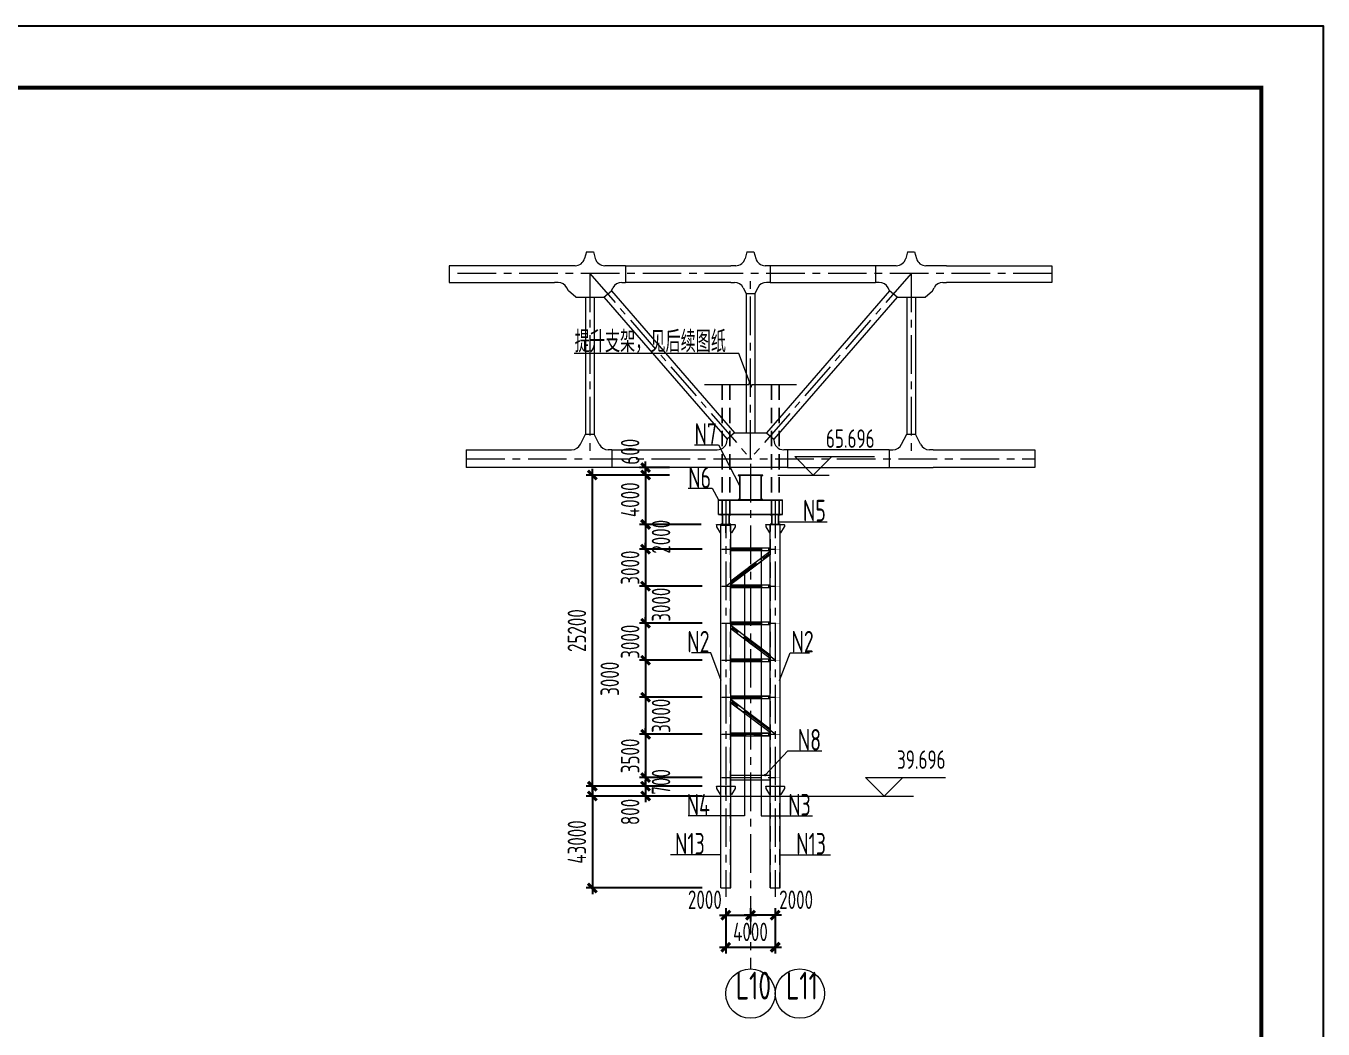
# Model space of a CAD drawing. Extents: x -2876908 to 633791, y -1383861 to 872234.
# Drawn here: x -471054 to -366054, y -1288141 to -1206893 of the extents above; entities that cross this region are included whole.
import ezdxf
from ezdxf.enums import TextEntityAlignment as Align

# ---------------------------------------------------------------- set-up
doc = ezdxf.new("R2010")
doc.units = 0
doc.header["$LTSCALE"] = 5
doc.header["$MEASUREMENT"] = 0
for name, pattern in [('CENTER', [2, 1.25, -0.25, 0.25, -0.25]), ('DASH', [0.35, 0.25, -0.1]), ('DASHED', [0.75, 0.5, -0.25])]:
    doc.linetypes.add(name, pattern=pattern)
doc.layers.get('0').update_dxf_attribs({"linetype": 'CONTINUOUS', "lineweight": 25})
doc.layers.get('DEFPOINTS').update_dxf_attribs({"color": 35, "linetype": 'CONTINUOUS', "lineweight": 13})
for name, color, linetype, lineweight in [('1粗实线', 1, 'CONTINUOUS', 30), ('3中心线', 6, 'CENTER', 18), ('4虚线', 2, 'DASHED', 18), ('5标注', 3, 'CONTINUOUS', 15), ('7边界线', 8, 'CONTINUOUS', 15), ('8轮廓线', 4, 'CONTINUOUS', 15), ('DIM', 3, 'CONTINUOUS', 0), ('HFZT', 5, 'CONTINUOUS', 15), ('REIND', 1, 'CONTINUOUS', 0), ('THIN', 7, 'CONTINUOUS', 0)]:
    doc.layers.add(name, color=color, linetype=linetype, lineweight=lineweight)
doc.layers.add('M_Prof', color=2, linetype='CONTINUOUS')
doc.styles.add('TSSD_Dimension', font='tssdeng.shx', dxfattribs={"width": 0.7, "bigfont": 'hztxt.shx'})
doc.styles.add('TSSD_NORM', font='tssdeng.shx', dxfattribs={"width": 0.7, "bigfont": 'hztxt.shx'})
doc.dimstyles.new('TSSD_100_100', dxfattribs={"dimtxt": 300, "dimasz": 100, "dimexe": 100, "dimexo": 250, "dimgap": 100, "dimtad": 1, "dimdec": 0, "dimzin": 0, "dimdsep": 46, "dimtxsty": 'TSSD_Dimension', "dimblk": 'ARCHTICK', "dimblk1": 'ARCHTICK', "dimblk2": 'ARCHTICK', "dimcen": 0, "dimdle": 100, "dimclrt": 7, "dimadec": 0, "dimazin": 0, "dimtfac": 1, "dimtdec": 0, "dimtix": 1, "dimtmove": 2, "dimatfit": 3, "dimfxl": 1, "dimtolj": 1, "dimtzin": 0, "dimarcsym": 0})

# ---------------------------------------------------------------- blocks, each defined once
blk = doc.blocks.new('施工设计图框')
at = {"color": 7, "linetype": 'Continuous'}
blk.add_lwpolyline([(-395.5, -13.5), (-395.5, 283.5), (24.5, 283.5), (24.5, -13.5), (-395.5, -13.5)], dxfattribs=at)
at = {"layer": '1粗实线', "color": 7, "linetype": 'Continuous', "const_width": 0.6}
blk.add_lwpolyline([(-370.5, -3.5), (-370.5, 273.5), (14.5, 273.5), (14.5, -3.5), (-370.5, -3.5)], dxfattribs=at)
at = {"layer": 'HFZT', "color": 2, "style": 'TSSD_NORM', "width": 0.7}
for tag, height, p in [('比例尺', 2.5, (7.25, 17.5)), ('图号', 2.5, (-20.49, 3.5)), ('日期', 2.5, (7.25, 3.5)), ('图名', 4, (-76.24, 0.75))]:
    blk.add_attdef(tag, text='', height=height, dxfattribs=at).set_placement(p, align=Align.MIDDLE)
blk = doc.blocks.new('LD')
at = {"layer": '3中心线', "ltscale": 500}
for p, q in [((-1150479, 4371), (-1199282, 4371)), ((-1187880, 4371), (-1174880, -10629)), ((-1187880, 4371), (-1187880, -10629)), ((-1174880, -10629), (-1174880, 4371)), ((-1161880, 4371), (-1174880, -10629)), ((-1161880, 4371), (-1161880, -10629)), ((-1197887, -10629), (-1151874, -10629))]:
    blk.add_line(p, q, dxfattribs=at)
at = {"layer": '8轮廓线'}
for p, q in [((-1188165, 6114), (-1188307, 5589)), ((-1188165, 6114), (-1187596, 6114)), ((-1187596, 6114), (-1187455, 5593)), ((-1175165, 6118), (-1175307, 5593)), ((-1175165, 6118), (-1174596, 6118)), ((-1174596, 6118), (-1174454, 5593)), ((-1162165, 6114), (-1162306, 5593)), ((-1162165, 6114), (-1161596, 6114)), ((-1161596, 6114), (-1161454, 5589)), ((-1189079, 4999), (-1199282, 4999)), ((-1199282, 4999), (-1199282, 3649)), ((-1185001, 5003), (-1186682, 5003)), ((-1185001, 5003), (-1176479, 5003)), ((-1185001, 5003), (-1185001, 3653)), ((-1176079, 5003), (-1176479, 5003)), ((-1173282, 5003), (-1173681, 5003)), ((-1164760, 5003), (-1173282, 5003)), ((-1173282, 5003), (-1173282, 3653)), ((-1163078, 5003), (-1164760, 5003)), ((-1164760, 5003), (-1164760, 3653)), ((-1159003, 4999), (-1160681, 4999)), ((-1159003, 4999), (-1150479, 4999)), ((-1150479, 4999), (-1150479, 3649)), ((-1199282, 3649), (-1190758, 3649)), ((-1190458, 3649), (-1190758, 3649)), ((-1189624, 2970), (-1189742, 3206)), ((-1186137, 2970), (-1186016, 3210)), ((-1185301, 3653), (-1185001, 3653)), ((-1176479, 3653), (-1185001, 3653)), ((-1176479, 3653), (-1176179, 3653)), ((-1175463, 3210), (-1175230, 2744)), ((-1174297, 3210), (-1174530, 2744)), ((-1173282, 3653), (-1173582, 3653)), ((-1173282, 3653), (-1164760, 3653)), ((-1164460, 3653), (-1164760, 3653)), ((-1163624, 2970), (-1163744, 3210)), ((-1160137, 2970), (-1160018, 3206)), ((-1159303, 3649), (-1159003, 3649)), ((-1150479, 3649), (-1159003, 3649)), ((-1189019, 2446), (-1189624, 2970)), ((-1189019, 2446), (-1186741, 2446)), ((-1188230, 2446), (-1188230, -8636)), ((-1187530, 2446), (-1187530, -8636)), ((-1186741, 2446), (-1186137, 2970)), ((-1186741, 2446), (-1176774, -9055)), ((-1186137, 2970), (-1176169, -8531)), ((-1175230, 2744), (-1175230, -8531)), ((-1175230, 2744), (-1174530, 2744)), ((-1174530, 2744), (-1174530, -8531)), ((-1163624, 2970), (-1173591, -8531)), ((-1163019, 2446), (-1172987, -9055)), ((-1163019, 2446), (-1163624, 2970)), ((-1163019, 2446), (-1160741, 2446)), ((-1162230, 2446), (-1162230, -8636)), ((-1161530, 2446), (-1161530, -8636)), ((-1160741, 2446), (-1160137, 2970)), ((-1188644, -9463), (-1188230, -8636)), ((-1188230, -8636), (-1187530, -8636)), ((-1187117, -9463), (-1187530, -8636)), ((-1176169, -8531), (-1176774, -9055)), ((-1176774, -9055), (-1176774, -9105)), ((-1176169, -8531), (-1173591, -8531)), ((-1173591, -8531), (-1172987, -9055)), ((-1172987, -9055), (-1172987, -9105)), ((-1162644, -9463), (-1162230, -8636)), ((-1162230, -8636), (-1161530, -8636)), ((-1161117, -9463), (-1161530, -8636)), ((-1197887, -9905), (-1197887, -11353)), ((-1197887, -9905), (-1189659, -9905)), ((-1189659, -9905), (-1189359, -9905)), ((-1186101, -9905), (-1186401, -9905)), ((-1186101, -9905), (-1186101, -11353)), ((-1186101, -9905), (-1177874, -9905)), ((-1177874, -9905), (-1177574, -9905)), ((-1171887, -9905), (-1172187, -9905)), ((-1171887, -9905), (-1171887, -11353)), ((-1163659, -9905), (-1171887, -9905)), ((-1163659, -9905), (-1163359, -9905)), ((-1163659, -9905), (-1163659, -11353)), ((-1160101, -9905), (-1160401, -9905)), ((-1160101, -9905), (-1151874, -9905)), ((-1151874, -9905), (-1151874, -11353)), ((-1186101, -11353), (-1197887, -11353)), ((-1171887, -11353), (-1186101, -11353)), ((-1171887, -11353), (-1160101, -11353)), ((-1151874, -11353), (-1160101, -11353))]:
    blk.add_line(p, q, dxfattribs=at)
for centre, start, end in [((-1189079, 5799), 270, 344.82495), ((-1186682, 5803), 195.17505, 270), ((-1176079, 5803), 270, 344.82495), ((-1173681, 5803), 195.17505, 270), ((-1163078, 5803), 270, 344.82495), ((-1160681, 5799), 195.17505, 270), ((-1190458, 2849), 26.56505, 90), ((-1185301, 2853), 90, 153.43495), ((-1176179, 2853), 26.56505, 90), ((-1173582, 2853), 90, 153.43495), ((-1164460, 2853), 26.56505, 90), ((-1159303, 2849), 90, 153.43495), ((-1177574, -9105), 269.99825, 0), ((-1172187, -9105), 180, 270.00175), ((-1189359, -9105), 270, 333.43495), ((-1186401, -9105), 206.56505, 270), ((-1163359, -9105), 270, 333.43495), ((-1160401, -9105), 206.56505, 270)]:
    blk.add_arc(centre, 800, start, end, dxfattribs=at)
blk = doc.blocks.new('_ArchTick')
at = {"color": 0, "linetype": 'ByBlock', "const_width": 0.5}
blk.add_lwpolyline([(-0.71, -0.71), (0.71, 0.71)], dxfattribs=at)
blk = doc.blocks.new('*D1651')
at = {"layer": 'DEFPOINTS', "color": 0, "transparency": 16777216}
for p in [(-415068, -1269269), (-425205, -1276709), (-415068, -1276709)]:
    blk.add_point(p, dxfattribs=at)
at = {"layer": 'DIM', "color": 0, "lineweight": -2, "transparency": 16777216}
for p, q in [((-416318, -1269269), (-425705, -1269269)), ((-425205, -1268769), (-425205, -1277209)), ((-416318, -1276709), (-425705, -1276709))]:
    blk.add_line(p, q, dxfattribs=at)
at = {"layer": 'DIM', "color": 0, "lineweight": -2, "transparency": 16777216, "xscale": 500, "yscale": 500, "zscale": 500}
for p, rotation in [((-425205, -1269269), 90), ((-425205, -1276709), 270)]:
    blk.add_blockref('_ArchTick', p, dxfattribs=dict(at, rotation=rotation))
at = {"layer": 'DIM', "color": 7, "transparency": 16777216, "insert": (-426455, -1272989), "char_height": 1500, "attachment_point": 5, "rotation": 90, "style": 'TSSD_Dimension'}
blk.add_mtext('\\A1;43000', dxfattribs=at)
blk = doc.blocks.new('*D1652')
at = {"layer": 'DEFPOINTS', "color": 0, "transparency": 16777216}
for p in [(-417701, -1243268), (-420894, -1247268), (-417701, -1247268)]:
    blk.add_point(p, dxfattribs=at)
at = {"layer": 'DIM', "color": 0, "lineweight": -2, "transparency": 16777216}
for p, q in [((-420894, -1242768), (-420894, -1247768)), ((-418951, -1243268), (-421394, -1243268)), ((-418951, -1247268), (-421394, -1247268))]:
    blk.add_line(p, q, dxfattribs=at)
at = {"layer": 'DIM', "color": 0, "lineweight": -2, "transparency": 16777216, "xscale": 500, "yscale": 500, "zscale": 500}
for p, rotation in [((-420894, -1243268), 90), ((-420894, -1247268), 270)]:
    blk.add_blockref('_ArchTick', p, dxfattribs=dict(at, rotation=rotation))
at = {"layer": 'DIM', "color": 7, "transparency": 16777216, "insert": (-422144, -1245268), "char_height": 1500, "attachment_point": 5, "rotation": 90, "style": 'TSSD_Dimension'}
blk.add_mtext('\\A1;4000', dxfattribs=at)
blk = doc.blocks.new('*D1653')
at = {"layer": 'DEFPOINTS', "color": 0, "transparency": 16777216}
for p in [(-415068, -1249268), (-420894, -1252268), (-415068, -1252268)]:
    blk.add_point(p, dxfattribs=at)
at = {"layer": 'DIM', "color": 0, "lineweight": -2, "transparency": 16777216}
for p, q in [((-416318, -1249268), (-421394, -1249268)), ((-420894, -1249268), (-420894, -1248768)), ((-420894, -1249268), (-420894, -1252268)), ((-416318, -1252268), (-421394, -1252268)), ((-420894, -1252268), (-420894, -1252768))]:
    blk.add_line(p, q, dxfattribs=at)
at = {"layer": 'DIM', "color": 0, "lineweight": -2, "transparency": 16777216, "xscale": 500, "yscale": 500, "zscale": 500}
for p, rotation in [((-420894, -1249268), 270), ((-420894, -1252268), 90)]:
    blk.add_blockref('_ArchTick', p, dxfattribs=dict(at, rotation=rotation))
at = {"layer": 'DIM', "color": 7, "transparency": 16777216, "insert": (-422144, -1250768), "char_height": 1500, "attachment_point": 5, "rotation": 90, "style": 'TSSD_Dimension'}
blk.add_mtext('\\A1;3000', dxfattribs=at)
blk = doc.blocks.new('*D1654')
at = {"layer": 'DEFPOINTS', "color": 0, "transparency": 16777216}
for p in [(-415068, -1252268), (-420894, -1255268), (-415068, -1255268)]:
    blk.add_point(p, dxfattribs=at)
at = {"layer": 'DIM', "color": 0, "lineweight": -2, "transparency": 16777216}
for p, q in [((-416318, -1252268), (-421394, -1252268)), ((-420894, -1251768), (-420894, -1255768)), ((-416318, -1255268), (-421394, -1255268))]:
    blk.add_line(p, q, dxfattribs=at)
at = {"layer": 'DIM', "color": 0, "lineweight": -2, "transparency": 16777216, "xscale": 500, "yscale": 500, "zscale": 500}
for p, rotation in [((-420894, -1252268), 90), ((-420894, -1255268), 270)]:
    blk.add_blockref('_ArchTick', p, dxfattribs=dict(at, rotation=rotation))
at = {"layer": 'DIM', "color": 7, "transparency": 16777216, "insert": (-419644, -1253768), "char_height": 1500, "attachment_point": 5, "rotation": 90, "style": 'TSSD_Dimension'}
blk.add_mtext('\\A1;3000', dxfattribs=at)
blk = doc.blocks.new('*D1655')
at = {"layer": 'DEFPOINTS', "color": 0, "transparency": 16777216}
for p in [(-415068, -1255268), (-420894, -1258268), (-415068, -1258268)]:
    blk.add_point(p, dxfattribs=at)
at = {"layer": 'DIM', "color": 0, "lineweight": -2, "transparency": 16777216}
for p, q in [((-416318, -1255268), (-421394, -1255268)), ((-420894, -1255268), (-420894, -1254768)), ((-420894, -1255268), (-420894, -1258268)), ((-416318, -1258268), (-421394, -1258268)), ((-420894, -1258268), (-420894, -1258768))]:
    blk.add_line(p, q, dxfattribs=at)
at = {"layer": 'DIM', "color": 0, "lineweight": -2, "transparency": 16777216, "xscale": 500, "yscale": 500, "zscale": 500}
for p, rotation in [((-420894, -1255268), 270), ((-420894, -1258268), 90)]:
    blk.add_blockref('_ArchTick', p, dxfattribs=dict(at, rotation=rotation))
at = {"layer": 'DIM', "color": 7, "transparency": 16777216, "insert": (-422144, -1256768), "char_height": 1500, "attachment_point": 5, "rotation": 90, "style": 'TSSD_Dimension'}
blk.add_mtext('\\A1;3000', dxfattribs=at)
blk = doc.blocks.new('*D1656')
at = {"layer": 'DEFPOINTS', "color": 0, "transparency": 16777216}
for p in [(-415068, -1258268), (-420894, -1261268), (-415068, -1261268)]:
    blk.add_point(p, dxfattribs=at)
at = {"layer": 'DIM', "color": 0, "lineweight": -2, "transparency": 16777216}
for p, q in [((-420894, -1257768), (-420894, -1261768)), ((-416318, -1258268), (-421394, -1258268)), ((-416318, -1261268), (-421394, -1261268))]:
    blk.add_line(p, q, dxfattribs=at)
at = {"layer": 'DIM', "color": 0, "lineweight": -2, "transparency": 16777216, "xscale": 500, "yscale": 500, "zscale": 500}
for p, rotation in [((-420894, -1258268), 90), ((-420894, -1261268), 270)]:
    blk.add_blockref('_ArchTick', p, dxfattribs=dict(at, rotation=rotation))
at = {"layer": 'DIM', "color": 7, "transparency": 16777216, "insert": (-423794, -1259768), "char_height": 1500, "attachment_point": 5, "rotation": 90, "style": 'TSSD_Dimension'}
blk.add_mtext('\\A1;3000', dxfattribs=at)
blk = doc.blocks.new('*D1657')
at = {"layer": 'DEFPOINTS', "color": 0, "transparency": 16777216}
for p in [(-415068, -1261268), (-420894, -1264268), (-415068, -1264268)]:
    blk.add_point(p, dxfattribs=at)
at = {"layer": 'DIM', "color": 0, "lineweight": -2, "transparency": 16777216}
for p, q in [((-420894, -1260768), (-420894, -1264768)), ((-416318, -1261268), (-421394, -1261268)), ((-416318, -1264268), (-421394, -1264268))]:
    blk.add_line(p, q, dxfattribs=at)
at = {"layer": 'DIM', "color": 0, "lineweight": -2, "transparency": 16777216, "xscale": 500, "yscale": 500, "zscale": 500}
for p, rotation in [((-420894, -1261268), 90), ((-420894, -1264268), 270)]:
    blk.add_blockref('_ArchTick', p, dxfattribs=dict(at, rotation=rotation))
at = {"layer": 'DIM', "color": 7, "transparency": 16777216, "insert": (-419644, -1262768), "char_height": 1500, "attachment_point": 5, "rotation": 90, "style": 'TSSD_Dimension'}
blk.add_mtext('\\A1;3000', dxfattribs=at)
blk = doc.blocks.new('*D1658')
at = {"layer": 'DEFPOINTS', "color": 0, "transparency": 16777216}
for p in [(-415068, -1264268), (-420894, -1267768), (-415068, -1267768)]:
    blk.add_point(p, dxfattribs=at)
at = {"layer": 'DIM', "color": 0, "lineweight": -2, "transparency": 16777216}
for p, q in [((-420894, -1264268), (-420894, -1263768)), ((-416318, -1264268), (-421394, -1264268)), ((-420894, -1264268), (-420894, -1267768)), ((-416318, -1267768), (-421394, -1267768)), ((-420894, -1267768), (-420894, -1268268))]:
    blk.add_line(p, q, dxfattribs=at)
at = {"layer": 'DIM', "color": 0, "lineweight": -2, "transparency": 16777216, "xscale": 500, "yscale": 500, "zscale": 500}
for p, rotation in [((-420894, -1264268), 270), ((-420894, -1267768), 90)]:
    blk.add_blockref('_ArchTick', p, dxfattribs=dict(at, rotation=rotation))
at = {"layer": 'DIM', "color": 7, "transparency": 16777216, "insert": (-422144, -1266018), "char_height": 1500, "attachment_point": 5, "rotation": 90, "style": 'TSSD_Dimension'}
blk.add_mtext('\\A1;3500', dxfattribs=at)
blk = doc.blocks.new('*D1659')
at = {"layer": 'DEFPOINTS', "color": 0, "transparency": 16777216}
for p in [(-415068, -1267768), (-420894, -1268468), (-415068, -1268468)]:
    blk.add_point(p, dxfattribs=at)
at = {"layer": 'DIM', "color": 0, "lineweight": -2, "transparency": 16777216}
for p, q in [((-420894, -1267768), (-420894, -1267268)), ((-416318, -1267768), (-421394, -1267768)), ((-420894, -1267768), (-420894, -1268468)), ((-416318, -1268468), (-421394, -1268468)), ((-420894, -1268468), (-420894, -1268968))]:
    blk.add_line(p, q, dxfattribs=at)
at = {"layer": 'DIM', "color": 0, "lineweight": -2, "transparency": 16777216, "xscale": 500, "yscale": 500, "zscale": 500}
for p, rotation in [((-420894, -1267768), 270), ((-420894, -1268468), 90)]:
    blk.add_blockref('_ArchTick', p, dxfattribs=dict(at, rotation=rotation))
at = {"layer": 'DIM', "color": 7, "transparency": 16777216, "insert": (-419644, -1268118), "char_height": 1500, "attachment_point": 5, "rotation": 90, "style": 'TSSD_Dimension'}
blk.add_mtext('\\A1;700', dxfattribs=at)
blk = doc.blocks.new('*D1660')
at = {"layer": 'DEFPOINTS', "color": 0, "transparency": 16777216}
for p in [(-420894, -1269268), (-415068, -1268468), (-415068, -1269268)]:
    blk.add_point(p, dxfattribs=at)
at = {"layer": 'DIM', "color": 0, "lineweight": -2, "transparency": 16777216}
for p, q in [((-420894, -1268468), (-420894, -1267968)), ((-416318, -1268468), (-421394, -1268468)), ((-416318, -1269268), (-421394, -1269268)), ((-420894, -1268468), (-420894, -1269268)), ((-420894, -1269268), (-420894, -1269768))]:
    blk.add_line(p, q, dxfattribs=at)
at = {"layer": 'DIM', "color": 0, "lineweight": -2, "transparency": 16777216, "xscale": 500, "yscale": 500, "zscale": 500}
for p, rotation in [((-420894, -1268468), 270), ((-420894, -1269268), 90)]:
    blk.add_blockref('_ArchTick', p, dxfattribs=dict(at, rotation=rotation))
at = {"layer": 'DIM', "color": 7, "transparency": 16777216, "insert": (-422144, -1270558), "char_height": 1500, "attachment_point": 5, "rotation": 90, "style": 'TSSD_Dimension'}
blk.add_mtext('\\A1;800', dxfattribs=at)
blk = doc.blocks.new('*D1661')
at = {"layer": 'DEFPOINTS', "color": 0, "transparency": 16777216}
for p in [(-420894, -1242668), (-417701, -1242668), (-417701, -1243268)]:
    blk.add_point(p, dxfattribs=at)
at = {"layer": 'DIM', "color": 0, "lineweight": -2, "transparency": 16777216}
for p, q in [((-418951, -1242668), (-421394, -1242668)), ((-420894, -1242668), (-420894, -1242168)), ((-420894, -1243268), (-420894, -1242668)), ((-418951, -1243268), (-421394, -1243268)), ((-420894, -1243268), (-420894, -1243768))]:
    blk.add_line(p, q, dxfattribs=at)
at = {"layer": 'DIM', "color": 0, "lineweight": -2, "transparency": 16777216, "xscale": 500, "yscale": 500, "zscale": 500}
for p, rotation in [((-420894, -1242668), 270), ((-420894, -1243268), 90)]:
    blk.add_blockref('_ArchTick', p, dxfattribs=dict(at, rotation=rotation))
at = {"layer": 'DIM', "color": 7, "transparency": 16777216, "insert": (-422144, -1241378), "char_height": 1500, "attachment_point": 5, "rotation": 90, "style": 'TSSD_Dimension'}
blk.add_mtext('\\A1;600', dxfattribs=at)
blk = doc.blocks.new('*D1662')
at = {"layer": 'DEFPOINTS', "color": 0, "transparency": 16777216}
for p in [(-425205, -1243268), (-417701, -1243268), (-417701, -1268468)]:
    blk.add_point(p, dxfattribs=at)
at = {"layer": 'DIM', "color": 0, "lineweight": -2, "transparency": 16777216}
for p, q in [((-425205, -1268968), (-425205, -1242768)), ((-418951, -1243268), (-425705, -1243268)), ((-418951, -1268468), (-425705, -1268468))]:
    blk.add_line(p, q, dxfattribs=at)
at = {"layer": 'DIM', "color": 0, "lineweight": -2, "transparency": 16777216, "xscale": 500, "yscale": 500, "zscale": 500}
for p, rotation in [((-425205, -1243268), 90), ((-425205, -1268468), 270)]:
    blk.add_blockref('_ArchTick', p, dxfattribs=dict(at, rotation=rotation))
at = {"layer": 'DIM', "color": 7, "transparency": 16777216, "insert": (-426455, -1255868), "char_height": 1500, "attachment_point": 5, "rotation": 90, "style": 'TSSD_Dimension'}
blk.add_mtext('\\A1;25200', dxfattribs=at)
blk = doc.blocks.new('*D1663')
at = {"layer": 'DEFPOINTS', "color": 0, "transparency": 16777216}
for p in [(-414403, -1277109), (-412403, -1277109), (-412403, -1278916)]:
    blk.add_point(p, dxfattribs=at)
at = {"layer": 'DIM', "color": 0, "lineweight": -2, "transparency": 16777216}
for p, q in [((-414403, -1278359), (-414403, -1279416)), ((-412403, -1278359), (-412403, -1279416)), ((-414903, -1278916), (-411903, -1278916))]:
    blk.add_line(p, q, dxfattribs=at)
at = {"layer": 'DIM', "color": 0, "lineweight": -2, "transparency": 16777216, "xscale": 500, "yscale": 500, "zscale": 500, "rotation": 180}
blk.add_blockref('_ArchTick', (-414403, -1278916), dxfattribs=at)
at = {"layer": 'DIM', "color": 0, "lineweight": -2, "transparency": 16777216, "xscale": 500, "yscale": 500, "zscale": 500}
blk.add_blockref('_ArchTick', (-412403, -1278916), dxfattribs=at)
at = {"layer": 'DIM', "color": 7, "transparency": 16777216, "insert": (-416097, -1277666), "char_height": 1500, "attachment_point": 5, "style": 'TSSD_Dimension'}
blk.add_mtext('\\A1;2000', dxfattribs=at)
blk = doc.blocks.new('*D1664')
at = {"layer": 'DEFPOINTS', "color": 0, "transparency": 16777216}
for p in [(-412403, -1277109), (-410403, -1277109), (-412403, -1278916)]:
    blk.add_point(p, dxfattribs=at)
at = {"layer": 'DIM', "color": 0, "lineweight": -2, "transparency": 16777216}
for p, q in [((-412403, -1278359), (-412403, -1279416)), ((-410403, -1278359), (-410403, -1279416)), ((-409903, -1278916), (-412903, -1278916))]:
    blk.add_line(p, q, dxfattribs=at)
at = {"layer": 'DIM', "color": 0, "lineweight": -2, "transparency": 16777216, "xscale": 500, "yscale": 500, "zscale": 500, "rotation": 180}
blk.add_blockref('_ArchTick', (-412403, -1278916), dxfattribs=at)
at = {"layer": 'DIM', "color": 0, "lineweight": -2, "transparency": 16777216, "xscale": 500, "yscale": 500, "zscale": 500}
blk.add_blockref('_ArchTick', (-410403, -1278916), dxfattribs=at)
at = {"layer": 'DIM', "color": 7, "transparency": 16777216, "insert": (-408709, -1277666), "char_height": 1500, "attachment_point": 5, "style": 'TSSD_Dimension'}
blk.add_mtext('\\A1;2000', dxfattribs=at)
blk = doc.blocks.new('*D1665')
at = {"layer": 'DEFPOINTS', "color": 0, "transparency": 16777216}
for p in [(-414403, -1277109), (-410403, -1277109), (-410403, -1281518)]:
    blk.add_point(p, dxfattribs=at)
at = {"layer": 'DIM', "color": 0, "lineweight": -2, "transparency": 16777216}
for p, q in [((-414403, -1278359), (-414403, -1282018)), ((-410403, -1278359), (-410403, -1282018)), ((-414903, -1281518), (-409903, -1281518))]:
    blk.add_line(p, q, dxfattribs=at)
at = {"layer": 'DIM', "color": 0, "lineweight": -2, "transparency": 16777216, "xscale": 500, "yscale": 500, "zscale": 500, "rotation": 180}
blk.add_blockref('_ArchTick', (-414403, -1281518), dxfattribs=at)
at = {"layer": 'DIM', "color": 0, "lineweight": -2, "transparency": 16777216, "xscale": 500, "yscale": 500, "zscale": 500}
blk.add_blockref('_ArchTick', (-410403, -1281518), dxfattribs=at)
at = {"layer": 'DIM', "color": 7, "transparency": 16777216, "insert": (-412403, -1280268), "char_height": 1500, "attachment_point": 5, "style": 'TSSD_Dimension'}
blk.add_mtext('\\A1;4000', dxfattribs=at)
blk = doc.blocks.new('*D1650')
at = {"layer": 'DEFPOINTS', "color": 0, "transparency": 16777216}
for p in [(-415153, -1247268), (-420894, -1249268), (-415068, -1249268)]:
    blk.add_point(p, dxfattribs=at)
at = {"layer": 'DIM', "color": 0, "lineweight": -2, "transparency": 16777216}
for p, q in [((-416403, -1247268), (-421394, -1247268)), ((-420894, -1246768), (-420894, -1249768)), ((-416318, -1249268), (-421394, -1249268))]:
    blk.add_line(p, q, dxfattribs=at)
at = {"layer": 'DIM', "color": 0, "lineweight": -2, "transparency": 16777216, "xscale": 500, "yscale": 500, "zscale": 500}
for p, rotation in [((-420894, -1247268), 90), ((-420894, -1249268), 270)]:
    blk.add_blockref('_ArchTick', p, dxfattribs=dict(at, rotation=rotation))
at = {"layer": 'DIM', "color": 7, "transparency": 16777216, "insert": (-419644, -1248268), "char_height": 1500, "attachment_point": 5, "rotation": 90, "style": 'TSSD_Dimension'}
blk.add_mtext('\\A1;2000', dxfattribs=at)

msp = doc.modelspace()

# ---------------------------------------------------------------- linework, layer by layer
at = {"layer": '3中心线', "ltscale": 500}
for p, q in [((-412403.134, -1242364.226), (-412403.134, -1283271.326)), ((-414403.134, -1245268.226), (-414403.134, -1277437.206)), ((-410403.134, -1245268.226), (-410403.134, -1277437.206)), ((-414718.134, -1249268.226), (-410088.134, -1249268.226)), ((-414403.134, -1252268.226), (-410403.134, -1249268.226)), ((-414718.134, -1252268.226), (-410088.134, -1252268.226)), ((-414718.134, -1255268.226), (-410088.134, -1255268.226)), ((-410403.134, -1258268.226), (-414403.134, -1255268.226)), ((-414718.134, -1258268.226), (-410088.134, -1258268.226)), ((-414718.134, -1261268.226), (-410088.134, -1261268.226)), ((-410403.134, -1264268.226), (-414403.134, -1261268.226)), ((-414718.134, -1264268.226), (-410088.134, -1264268.226)), ((-414718.134, -1267767.908), (-410088.134, -1267767.908))]:
    msp.add_line(p, q, dxfattribs=at)
at = {"layer": '4虚线', "ltscale": 500}
for p, q in [((-414718.134, -1235940.079), (-414718.134, -1246468.226)), ((-414708.134, -1235940.079), (-414708.134, -1246468.226)), ((-414098.134, -1235940.079), (-414098.134, -1246468.226)), ((-414088.134, -1235940.079), (-414088.134, -1246468.226)), ((-410718.134, -1235940.079), (-410718.134, -1246438.226)), ((-410708.134, -1235940.079), (-410708.134, -1246438.226)), ((-410098.134, -1235940.079), (-410098.134, -1246438.226)), ((-410088.134, -1235940.079), (-410088.134, -1246438.226)), ((-414793.134, -1268467.908), (-414793.134, -1247298.226)), ((-414013.134, -1268467.908), (-414013.134, -1247298.226)), ((-410793.134, -1268467.908), (-410793.134, -1247298.226)), ((-410013.134, -1268467.908), (-410013.134, -1247298.226)), ((-414003.134, -1249164.726), (-410803.134, -1249164.726)), ((-414003.134, -1249371.726), (-410803.134, -1249371.726)), ((-414003.134, -1251838.851), (-410803.134, -1249438.851)), ((-414003.134, -1252097.601), (-410803.134, -1249697.601)), ((-414003.134, -1252164.726), (-410803.134, -1252164.726)), ((-414003.134, -1252371.726), (-410803.134, -1252371.726)), ((-414003.134, -1255164.726), (-410803.134, -1255164.726)), ((-414003.134, -1255371.726), (-410803.134, -1255371.726)), ((-414003.134, -1255438.851), (-410803.134, -1257838.851)), ((-414003.134, -1255697.601), (-410803.134, -1258097.601)), ((-414003.134, -1258164.726), (-410803.134, -1258164.726)), ((-414003.134, -1258371.726), (-410803.134, -1258371.726)), ((-414003.134, -1261164.726), (-410803.134, -1261164.726)), ((-414003.134, -1261371.726), (-410803.134, -1261371.726)), ((-414003.134, -1261438.851), (-410803.134, -1263838.851)), ((-414003.134, -1261697.601), (-410803.134, -1264097.601)), ((-414003.134, -1264164.726), (-410803.134, -1264164.726)), ((-414003.134, -1264371.726), (-410803.134, -1264371.726)), ((-414791.134, -1276708.564), (-414791.134, -1268497.908)), ((-414015.134, -1276708.564), (-414015.134, -1268497.908)), ((-410791.134, -1276708.564), (-410791.134, -1268497.908)), ((-410015.134, -1276708.564), (-410015.134, -1268497.908))]:
    msp.add_line(p, q, dxfattribs=at)
at = {"layer": '5标注'}
for p, q in [((-413358.453, -1233423.033), (-426687.703, -1233423.033)), ((-412403.134, -1235940.079), (-413358.453, -1233423.033)), ((-416928.378, -1240818.86), (-414984.336, -1240818.86)), ((-414984.336, -1240818.86), (-413303.134, -1244119.467)), ((-417444.464, -1244338.84), (-415500.422, -1244338.84)), ((-415500.422, -1244338.84), (-415003.134, -1245268.226)), ((-410103.134, -1247056.103), (-406200.702, -1247056.103)), ((-410043.134, -1259903.482), (-409196.039, -1257671.846)), ((-409196.039, -1257671.846), (-407627.962, -1257671.846)), ((-411211.381, -1267567.908), (-409371.472, -1265618.731)), ((-409371.472, -1265618.731), (-406618.455, -1265618.731)), ((-414803.134, -1274036.657), (-418870.481, -1274036.657)), ((-410003.134, -1274036.657), (-405935.787, -1274036.657))]:
    msp.add_line(p, q, dxfattribs=at)
at = {"layer": '5标注', "linetype": 'DASH', "ltscale": 100, "const_width": 30, "flags": 128}
for points in [[(-414803.134, -1249268.226), (-414003.134, -1249268.226)], [(-410803.134, -1249268.226), (-410003.134, -1249268.226)], [(-414803.134, -1252268.226), (-414003.134, -1252268.226)], [(-410803.134, -1252268.226), (-410003.134, -1252268.226)], [(-414803.134, -1255268.226), (-414003.134, -1255268.226)], [(-410803.134, -1255268.226), (-410003.134, -1255268.226)], [(-414803.134, -1258268.226), (-414003.134, -1258268.226)], [(-410803.134, -1258268.226), (-410003.134, -1258268.226)], [(-414803.134, -1261268.226), (-414003.134, -1261268.226)], [(-410803.134, -1261268.226), (-410003.134, -1261268.226)], [(-414803.134, -1264268.226), (-414003.134, -1264268.226)], [(-410803.134, -1264268.226), (-410003.134, -1264268.226)], [(-414803.134, -1267767.908), (-414003.134, -1267767.908)], [(-410803.134, -1267767.908), (-410003.134, -1267767.908)]]:
    msp.add_lwpolyline(points, dxfattribs=at)
at = {"layer": '5标注'}
for points in [[(-411538.382, -1249268.226), (-411538.382, -1270882.232), (-407395.621, -1270882.232)], [(-412874.338, -1251121.63), (-412874.338, -1270882.232), (-417440.439, -1270882.232)], [(-414763.134, -1259903.482), (-415610.229, -1257671.846), (-417178.306, -1257671.846)]]:
    msp.add_lwpolyline(points, dxfattribs=at)
for centre in [(-412403.134, -1285271.326), (-408403.134, -1285271.326)]:
    msp.add_circle(centre, 2000, dxfattribs=at)
at = {"layer": '7边界线'}
msp.add_line((-423756.927, -1269268.226), (-399210.247, -1269268.226), dxfattribs=at)
at = {"layer": '8轮廓线'}
for p, q in [((-415003.134, -1246468.226), (-415003.134, -1245268.226)), ((-415003.134, -1245268.226), (-409803.134, -1245268.226)), ((-415003.134, -1245298.226), (-409803.134, -1245298.226)), ((-409803.134, -1246468.226), (-409803.134, -1245268.226)), ((-415153.134, -1247298.226), (-415153.134, -1247268.226)), ((-415153.134, -1247268.226), (-413653.134, -1247268.226)), ((-413653.134, -1247298.226), (-415153.134, -1247298.226)), ((-415153.134, -1247298.226), (-415153.134, -1247468.226)), ((-415003.134, -1246438.226), (-409803.134, -1246438.226)), ((-415003.134, -1246468.226), (-409803.134, -1246468.226)), ((-414803.134, -1268467.908), (-414803.134, -1247298.226)), ((-414413.134, -1247298.226), (-414413.134, -1247948.226)), ((-414393.134, -1247298.226), (-414393.134, -1247948.226)), ((-414003.134, -1268467.908), (-414003.134, -1247298.226)), ((-413653.134, -1247298.226), (-413653.134, -1247268.226)), ((-413653.134, -1247298.226), (-413653.134, -1247468.226)), ((-413653.134, -1247298.226), (-413653.134, -1247468.226)), ((-411153.134, -1247298.226), (-411153.134, -1247268.226)), ((-411153.134, -1247268.226), (-409653.134, -1247268.226)), ((-409653.134, -1247298.226), (-411153.134, -1247298.226)), ((-411153.134, -1247298.226), (-411153.134, -1247468.226)), ((-410803.134, -1268467.908), (-410803.134, -1247298.226)), ((-410413.134, -1247298.226), (-410413.134, -1247948.226)), ((-410393.134, -1247298.226), (-410393.134, -1247948.226)), ((-410003.134, -1268467.908), (-410003.134, -1247298.226)), ((-409653.134, -1247298.226), (-409653.134, -1247268.226)), ((-409653.134, -1247298.226), (-409653.134, -1247468.226)), ((-409653.134, -1247298.226), (-409653.134, -1247468.226)), ((-415153.134, -1247468.226), (-414853.134, -1247948.226)), ((-414853.134, -1247948.226), (-414803.134, -1247948.226)), ((-414393.134, -1247948.226), (-414413.134, -1247948.226)), ((-413953.134, -1247948.226), (-414003.134, -1247948.226)), ((-413653.134, -1247468.226), (-413953.134, -1247948.226)), ((-411153.134, -1247468.226), (-410853.134, -1247948.226)), ((-410853.134, -1247948.226), (-410803.134, -1247948.226)), ((-410393.134, -1247948.226), (-410413.134, -1247948.226)), ((-409953.134, -1247948.226), (-410003.134, -1247948.226)), ((-409953.134, -1247948.226), (-409653.134, -1247468.226)), ((-414003.134, -1249158.726), (-410803.134, -1249158.726)), ((-414003.134, -1249377.726), (-410803.134, -1249377.726)), ((-414003.134, -1251831.351), (-410803.134, -1249431.351)), ((-414003.134, -1252105.101), (-410803.134, -1249705.101)), ((-414003.134, -1252158.726), (-410803.134, -1252158.726)), ((-414003.134, -1252377.726), (-410803.134, -1252377.726)), ((-414003.134, -1255158.726), (-410803.134, -1255158.726)), ((-414003.134, -1255377.726), (-410803.134, -1255377.726)), ((-414003.134, -1255431.351), (-410803.134, -1257831.351)), ((-414003.134, -1255705.101), (-410803.134, -1258105.101)), ((-414003.134, -1258158.726), (-410803.134, -1258158.726)), ((-414003.134, -1258377.726), (-410803.134, -1258377.726)), ((-414003.134, -1261158.726), (-410803.134, -1261158.726)), ((-414003.134, -1261377.726), (-410803.134, -1261377.726)), ((-414003.134, -1261431.351), (-410803.134, -1263831.351)), ((-414003.134, -1261705.101), (-410803.134, -1264105.101)), ((-414003.134, -1264158.726), (-410803.134, -1264158.726)), ((-414003.134, -1264377.726), (-410803.134, -1264377.726)), ((-414003.134, -1267567.908), (-410803.134, -1267567.908)), ((-414003.134, -1267588.908), (-410803.134, -1267588.908)), ((-414003.134, -1267946.908), (-410803.134, -1267946.908)), ((-414003.134, -1267967.908), (-410803.134, -1267967.908)), ((-415153.134, -1268497.908), (-415153.134, -1268467.908)), ((-415153.134, -1268467.908), (-413653.134, -1268467.908)), ((-413653.134, -1268497.908), (-415153.134, -1268497.908)), ((-415153.134, -1268497.908), (-415153.134, -1268667.908)), ((-415153.134, -1268667.908), (-414853.134, -1269147.908)), ((-414853.134, -1269147.908), (-414803.134, -1269147.908)), ((-414803.134, -1276708.564), (-414803.134, -1268497.908)), ((-414413.134, -1268497.908), (-414413.134, -1269147.908)), ((-414393.134, -1269147.908), (-414413.134, -1269147.908)), ((-414393.134, -1268497.908), (-414393.134, -1269147.908)), ((-414003.134, -1276708.564), (-414003.134, -1268497.908)), ((-413937.43, -1269147.908), (-414003.134, -1269147.908)), ((-413653.134, -1268667.908), (-413937.43, -1269147.908)), ((-413653.134, -1268497.908), (-413653.134, -1268467.908)), ((-413653.134, -1268497.908), (-413653.134, -1268667.908)), ((-411153.134, -1268497.908), (-411153.134, -1268467.908)), ((-411153.134, -1268467.908), (-409653.134, -1268467.908)), ((-409653.134, -1268497.908), (-411153.134, -1268497.908)), ((-411153.134, -1268497.908), (-411153.134, -1268667.908)), ((-411153.134, -1268667.908), (-410853.134, -1269147.908)), ((-410853.134, -1269147.908), (-410803.134, -1269147.908)), ((-410803.134, -1276708.564), (-410803.134, -1268497.908)), ((-410413.134, -1268497.908), (-410413.134, -1269147.908)), ((-410393.134, -1269147.908), (-410413.134, -1269147.908)), ((-410393.134, -1268497.908), (-410393.134, -1269147.908)), ((-410003.134, -1276708.564), (-410003.134, -1268497.908)), ((-409937.43, -1269147.908), (-410003.134, -1269147.908)), ((-409653.134, -1268667.908), (-409937.43, -1269147.908)), ((-409653.134, -1268497.908), (-409653.134, -1268467.908)), ((-409653.134, -1268497.908), (-409653.134, -1268667.908)), ((-414803.134, -1276708.564), (-414003.134, -1276708.564)), ((-410803.134, -1276708.564), (-410003.134, -1276708.564))]:
    msp.add_line(p, q, dxfattribs=at)
for points in [[(-413403.134, -1245268.226), (-411403.134, -1245268.226), (-411403.134, -1245238.226), (-411503.134, -1245238.226), (-411503.134, -1243298.226), (-411403.134, -1243298.226), (-411403.134, -1243268.226), (-413403.134, -1243268.226), (-413403.134, -1243298.226), (-413303.134, -1243298.226), (-413303.134, -1245238.226), (-413403.134, -1245238.226)], [(-413403.134, -1245268.226), (-411403.134, -1245268.226), (-411403.134, -1245238.226), (-411503.134, -1245238.226), (-411503.134, -1243298.226), (-411403.134, -1243298.226), (-411403.134, -1243268.226), (-413403.134, -1243268.226), (-413403.134, -1243298.226), (-413303.134, -1243298.226), (-413303.134, -1245238.226), (-413403.134, -1245238.226)], [(-413273.134, -1245238.226), (-411533.134, -1245238.226), (-411533.134, -1243298.226), (-413273.134, -1243298.226)], [(-413273.134, -1245238.226), (-411533.134, -1245238.226), (-411533.134, -1243298.226), (-413273.134, -1243298.226)], [(-414803.134, -1247268.226), (-414003.134, -1247268.226), (-414003.134, -1247244.226), (-414103.134, -1247244.226), (-414103.134, -1246492.226), (-414003.134, -1246492.226), (-414003.134, -1246468.226), (-414803.134, -1246468.226), (-414803.134, -1246492.226), (-414703.134, -1246492.226), (-414703.134, -1247244.226), (-414803.134, -1247244.226)], [(-414679.134, -1247244.226), (-414127.134, -1247244.226), (-414127.134, -1246492.226), (-414679.134, -1246492.226)], [(-410803.134, -1247268.226), (-410003.134, -1247268.226), (-410003.134, -1247244.226), (-410103.134, -1247244.226), (-410103.134, -1246492.226), (-410003.134, -1246492.226), (-410003.134, -1246468.226), (-410803.134, -1246468.226), (-410803.134, -1246492.226), (-410703.134, -1246492.226), (-410703.134, -1247244.226), (-410803.134, -1247244.226)], [(-410679.134, -1247244.226), (-410127.134, -1247244.226), (-410127.134, -1246492.226), (-410679.134, -1246492.226)]]:
    msp.add_lwpolyline(points, close=True, dxfattribs=at)
at = {"layer": 'M_Prof'}
msp.add_line((-414763.134, -1247298.226), (-414043.134, -1247298.226), dxfattribs=at)
at = {"layer": 'REIND', "const_width": 100}
for points in [[(-411588.382, -1249268.226, 1), (-411488.382, -1249268.226, 1)], [(-412924.338, -1251121.63, 1), (-412824.338, -1251121.63, 1)], [(-411588.382, -1252268.226, 1), (-411488.382, -1252268.226, 1)], [(-411588.382, -1255268.226, 1), (-411488.382, -1255268.226, 1)], [(-412924.338, -1256414.823, 1), (-412824.338, -1256414.823, 1)], [(-411588.382, -1258268.226, 1), (-411488.382, -1258268.226, 1)], [(-411588.382, -1261268.226, 1), (-411488.382, -1261268.226, 1)], [(-412924.338, -1262414.823, 1), (-412824.338, -1262414.823, 1)], [(-411588.382, -1264268.226, 1), (-411488.382, -1264268.226, 1)], [(-411261.381, -1267567.908, 1), (-411161.381, -1267567.908, 1)]]:
    msp.add_lwpolyline(points, format="xyb", close=True, dxfattribs=at)
at = {"layer": 'THIN'}
for p, q in [((-407321.735, -1243268.226), (-408821.735, -1241768.226)), ((-408821.735, -1241768.226), (-405821.735, -1241768.226)), ((-407321.735, -1243268.226), (-405821.735, -1241768.226)), ((-405821.735, -1241768.226), (-402355.389, -1241768.226)), ((-410201.1, -1243268.226), (-406029.66, -1243268.226)), ((-401580.991, -1269268.226), (-403080.991, -1267768.226)), ((-403080.991, -1267768.226), (-400080.991, -1267768.226)), ((-401580.991, -1269268.226), (-400080.991, -1267768.226)), ((-400080.991, -1267768.226), (-396614.645, -1267768.226)), ((-404062.39, -1269268.226), (-400080.991, -1269268.226))]:
    msp.add_line(p, q, dxfattribs=at)
at = {"layer": 'THIN', "flags": 128}
msp.add_lwpolyline([(-416129.766, -1235940.079), (-412533.134, -1235940.079), (-412463.134, -1235720.079), (-412343.134, -1236160.079), (-412273.134, -1235940.079), (-408676.501, -1235940.079)], dxfattribs=at)

# ---------------------------------------------------------------- block references
at = {"xscale": 500, "yscale": 500, "zscale": 500}
msp.add_blockref('施工设计图框', (-378302.006, -1348642.566), dxfattribs=at)
at = {"layer": '5标注'}
msp.add_blockref('LD', (762477.171, -1231314.822), dxfattribs=at)

# ---------------------------------------------------------------- texts
at = {"layer": '5标注', "color": 7, "char_height": 1750, "style": 'TSSD_NORM'}
for s, insert, attachment_point in [('提升支架，见后续图纸', (-414384.059, -1233390.533), 9), ('N7', (-416928.378, -1240818.86), 7), ('N6', (-417444.464, -1244338.84), 7), ('N5', (-408157.208, -1247023.603), 7), ('N2', (-415717.729, -1257639.346), 9), ('N2', (-409088.539, -1257639.346), 7), ('N8', (-408574.961, -1265586.231), 7), ('N4', (-415688.305, -1270849.732), 9), ('N3', (-409352.127, -1270849.732), 7), ('N13', (-416101.629, -1274004.157), 9), ('N13', (-408704.639, -1274004.157), 7)]:
    msp.add_mtext(s, dxfattribs=dict(at, insert=insert, attachment_point=attachment_point))
at = {"layer": 'DIM', "color": 7, "style": 'TSSD_Dimension', "width": 0.7}
for s, height, p in [('65.696', 1500, (-402355.389, -1241518.226)), ('39.696', 1500, (-396614.645, -1267518.226)), ('L10', 2250, (-410734.751, -1286423.085)), ('L11', 2250, (-406943.456, -1286423.085))]:
    msp.add_text(s, height=height, dxfattribs=at).set_placement(p, align=Align.BOTTOM_RIGHT)

# ---------------------------------------------------------------- dimensions: what is measured, and where the dimension line sits
at = {"layer": 'DIM'}
for base, p1, p2, angle, picture, middle in [((-420893.992, -1242668.226), (-417701.372, -1243268.226), (-417701.372, -1242668.226), 90, '*D1661', (-422143.992, -1241377.842)), ((-420893.992, -1249268.226), (-415153.134, -1247268.226), (-415068.134, -1249268.226), 90, '*D1650', (-419643.992, -1248268.226)), ((-420893.992, -1255268.226), (-415068.134, -1252268.226), (-415068.134, -1255268.226), 90, '*D1654', (-419643.992, -1253768.226)), ((-420893.992, -1261268.226), (-415068.134, -1258268.226), (-415068.134, -1261268.226), 90, '*D1656', (-423793.992, -1259768.226)), ((-420893.992, -1264268.226), (-415068.134, -1261268.226), (-415068.134, -1264268.226), 90, '*D1657', (-419643.992, -1262768.226)), ((-420893.992, -1268467.908), (-415068.134, -1267767.908), (-415068.134, -1268467.908), 90, '*D1659', (-419643.992, -1268117.908)), ((-420893.992, -1269267.908), (-415068.134, -1268467.908), (-415068.134, -1269267.908), 90, '*D1660', (-422143.992, -1270558.293)), ((-412403.134, -1278915.67), (-410403.134, -1277108.564), (-412403.134, -1277108.564), 180, '*D1664', (-408708.903, -1277665.67))]:
    dim = msp.add_linear_dim(base=base, p1=p1, p2=p2, angle=angle, dimstyle='TSSD_100_100', override={"dimtxt": 1500, "dimasz": 500, "dimexe": 500, "dimexo": 1250, "dimgap": 500, "dimdle": 500}, dxfattribs=at)
    dim.commit()
    dim.dimension.update_dxf_attribs({"geometry": picture, "text_midpoint": middle, "dimtype": 160})
for base, p1, p2, picture, middle in [((-425204.923, -1243268.226), (-417701.372, -1268467.908), (-417701.372, -1243268.226), '*D1662', (-426454.923, -1255868.067)), ((-420893.992, -1247268.226), (-417701.372, -1243268.226), (-417701.372, -1247268.226), '*D1652', (-422143.992, -1245268.226)), ((-420893.992, -1252268.226), (-415068.134, -1249268.226), (-415068.134, -1252268.226), '*D1653', (-422143.992, -1250768.226)), ((-420893.992, -1258268.226), (-415068.134, -1255268.226), (-415068.134, -1258268.226), '*D1655', (-422143.992, -1256768.226)), ((-420893.992, -1267767.908), (-415068.134, -1264268.226), (-415068.134, -1267767.908), '*D1658', (-422143.992, -1266018.067))]:
    dim = msp.add_linear_dim(base=base, p1=p1, p2=p2, angle=90, dimstyle='TSSD_100_100', override={"dimtxt": 1500, "dimasz": 500, "dimexe": 500, "dimexo": 1250, "dimgap": 500, "dimdle": 500}, dxfattribs=at)
    dim.commit()
    dim.dimension.update_dxf_attribs({"geometry": picture, "text_midpoint": middle})
dim = msp.add_linear_dim(base=(-425204.923, -1276708.564), p1=(-415068.134, -1269268.714), p2=(-415068.134, -1276708.564), angle=90, text='43000', dimstyle='TSSD_100_100', override={"dimtxt": 1500, "dimasz": 500, "dimexe": 500, "dimexo": 1250, "dimgap": 500, "dimdle": 500}, dxfattribs=at)
dim.commit()
dim.dimension.update_dxf_attribs({"geometry": '*D1651', "text_midpoint": (-426454.923, -1272988.639)})
dim = msp.add_linear_dim(base=(-412403.134, -1278915.67), p1=(-414403.134, -1277108.564), p2=(-412403.134, -1277108.564), dimstyle='TSSD_100_100', override={"dimtxt": 1500, "dimasz": 500, "dimexe": 500, "dimexo": 1250, "dimgap": 500, "dimdle": 500}, dxfattribs=at)
dim.commit()
dim.dimension.update_dxf_attribs({"geometry": '*D1663', "text_midpoint": (-416097.365, -1277665.67), "dimtype": 160})
dim = msp.add_linear_dim(base=(-410403.134, -1281517.592), p1=(-414403.134, -1277108.564), p2=(-410403.134, -1277108.564), dimstyle='TSSD_100_100', override={"dimtxt": 1500, "dimasz": 500, "dimexe": 500, "dimexo": 1250, "dimgap": 500, "dimdle": 500}, dxfattribs=at)
dim.commit()
dim.dimension.update_dxf_attribs({"geometry": '*D1665', "text_midpoint": (-412403.134, -1280267.592)})

doc.saveas('drawing.dxf')
